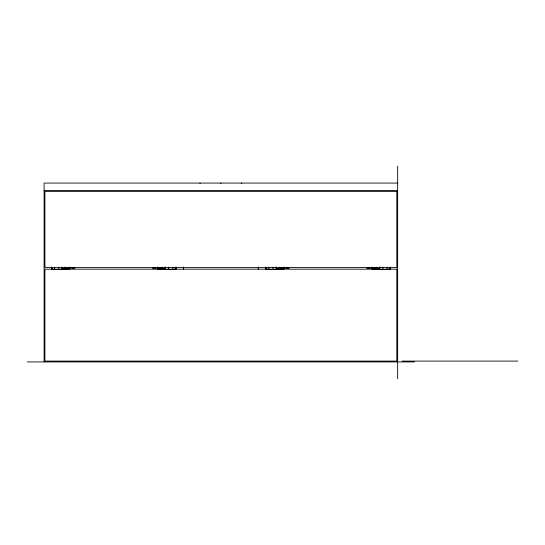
<?xml version="1.0" encoding="UTF-8"?>
<svg xmlns="http://www.w3.org/2000/svg" width="545" height="545" viewBox="0 0 545 545"><rect width="100%" height="100%" fill="white"/><g stroke="black" fill="none" stroke-linecap="round" stroke-linejoin="round"><path stroke-width="0.82" d="M155.325 267.588L152.709 267.854L152.709 268.474L155.039 268.474A0.906 0.906 0 0 0 155.945 267.568M369.544 267.588L366.921 267.854L366.921 268.474L369.251 268.474A0.906 0.906 0 0 0 370.157 267.568M397.652 183.072L44.097 183.072L44.097 361.928M44.097 190.559L397.652 190.559M65.168 267.854L68.173 267.854L68.173 268.474L65.461 268.474A0.906 0.906 0 0 1 65.127 268.413M162.362 267.854L159.365 267.854L159.365 268.474L162.076 268.474A0.906 0.906 0 0 0 162.689 268.229M279.381 267.854L282.385 267.854L282.385 268.474L279.674 268.474A0.906 0.906 0 0 1 279.34 268.413M376.575 267.854L373.577 267.854L373.577 268.474L376.288 268.474A0.906 0.906 0 0 0 376.854 268.276M69.678 268.14L70.843 268.14M156.694 268.14L157.859 268.14M283.891 268.14L285.055 268.14M370.907 268.14L372.072 268.14M402.019 361.097L517.75 361.097M27.25 361.928L414.5 361.928M286.418 267.588L289.041 267.854L289.041 268.474L286.711 268.474A0.906 0.906 0 0 1 285.798 267.568M72.206 267.588L74.829 267.854L74.829 268.474L72.499 268.474A0.906 0.906 0 0 1 71.586 267.568M397.652 166.225L397.652 378.775M390.166 266.914L390.166 269.455M387.086 267.2L387.086 269.475M382.89 267.064L382.89 269.475M379.831 267.064L379.831 269.475M379.531 267.159L379.531 268.842L376.581 268.842L376.581 267.159M379.347 268.842L379.347 267.677A1.764 1.764 0 0 1 379.395 267.288M378.019 268.842L378.019 269.475M372.821 267.561L373.175 269.468L388.169 269.475A1.247 1.247 0 0 0 389.416 268.229M372.072 266.989L372.072 269.06A1.165 1.165 0 0 0 372.153 269.482M283.891 266.989L283.891 269.06A1.165 1.165 0 0 1 283.809 269.482M283.141 267.561L282.753 269.475L267.793 269.475A1.247 1.247 0 0 1 266.546 268.229M279.374 267.159L279.374 268.842L276.431 268.842L276.431 267.159M277.943 268.842L277.943 269.475M276.131 267.064L276.131 269.475M273.072 267.064L273.072 269.475M268.876 267.2L268.876 269.475M265.797 266.982L265.797 269.53M258.31 266.982L258.31 269.53M241.673 183.072L241.673 183.542M220.875 183.072L220.875 183.542M200.076 183.072L200.076 183.542M183.44 266.982L183.44 269.53M175.953 266.982L175.953 269.53M172.874 267.2L172.874 269.475M168.678 267.064L168.678 269.475M165.619 267.064L165.619 269.475M165.319 267.159L165.319 268.842L162.369 268.842L162.369 267.159M165.135 268.842L165.135 267.677A1.764 1.764 0 0 1 165.176 267.288M163.807 268.842L163.807 269.475M158.609 267.561L158.963 269.468L173.957 269.475A1.247 1.247 0 0 0 175.204 268.229M157.859 266.989L157.859 269.06A1.165 1.165 0 0 0 157.941 269.482M69.678 266.989L69.678 269.06A1.165 1.165 0 0 1 69.597 269.482M68.929 267.561L68.575 269.468L53.58 269.475A1.247 1.247 0 0 1 52.334 268.229M65.162 267.159L65.162 268.842L62.212 268.842L62.212 267.159M63.731 268.842L63.731 269.475M61.912 267.064L61.912 269.475M58.86 267.064L58.86 269.475M54.663 267.2L54.663 269.475M51.584 266.914L51.584 269.455M266.233 269.468A1.996 1.996 0 0 1 265.797 268.229M390.166 268.229A1.996 1.996 0 0 1 389.73 269.468M175.953 268.229A1.996 1.996 0 0 1 175.517 269.468M52.02 269.468A1.996 1.996 0 0 1 51.584 268.229M396.821 191.39L44.928 191.39L44.928 267.506L396.821 267.506L396.821 191.39M396.821 269.175L44.928 269.175L44.928 361.097L396.821 361.097L396.821 269.175"/></g></svg>
